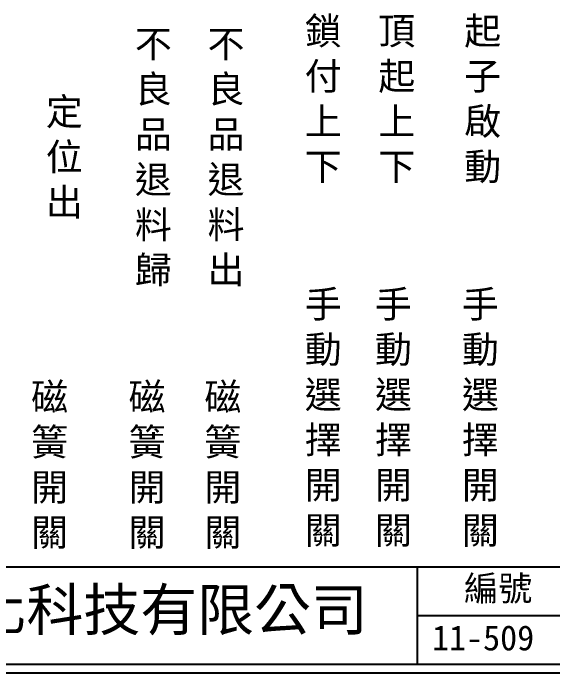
# Model space of a CAD drawing. Extents: x 325 to 612, y 3 to 207.
# Drawn here: x 402.9 to 480.6, y 3 to 97.8 of the extents above; entities that cross this region are included whole.
import ezdxf

# ---------------------------------------------------------------- set-up
doc = ezdxf.new("R2010")
doc.units = 0
doc.layers.add('圖框層', color=7, linetype='CONTINUOUS')
doc.layers.add('標尺寸層', color=3, linetype='CONTINUOUS')
doc.styles.add('CNS', font='romanc.shx', dxfattribs={"bigfont": 'chineset.shx'})
doc.styles.add('STSL', font='kaiu.ttf')

msp = doc.modelspace()

# ---------------------------------------------------------------- linework, layer by layer
at = {"layer": '圖框層', "color": 7}
for p, q in [((326.569, 18.25), (611.07, 18.25)), ((461.07, 4.25), (461.07, 18.25)), ((461.07, 11.25), (611.07, 11.25)), ((326.569, 4.25), (611.07, 4.25)), ((325.319, 3), (612.319, 3))]:
    msp.add_line(p, q, dxfattribs=at)

# ---------------------------------------------------------------- texts
at = {"layer": '圖框層', "color": 4, "style": 'STSL'}
for s, height, p in [('編號', 3.6, (467.785, 13.337)), ('泓陞自動化科技有限公司', 6, (363.923, 9.076)), ('11-509', 3.6, (463.183, 6.224))]:
    msp.add_text(s, height=height, dxfattribs=at).set_placement(p)
at = {"layer": '標尺寸層', "color": 7, "char_height": 3.9, "width": 4.96081, "style": 'CNS'}
for s, insert, attachment_point in [('{\\fDFKai-SB|b0|i0|c136|p65;鎖付上下}', (444.867, 97.234), 1), ('{\\fDFKai-SB|b0|i0|c136|p65;起子啟動}', (467.81, 97.234), 1), ('{\\fDFKai-SB|b0|i0|c136|p65;頂起上下}', (455.455, 97.234), 1), ('{\\fDFKai-SB|b0|i0|c136|p65;不良品退料歸}', (423.093, 76.973), 5), ('{\\fDFKai-SB|b0|i0|c136|p65;不良品退料出}', (433.547, 76.973), 5), ('{\\fDFKai-SB|b0|i0|c136|p65;定位出}', (410.292, 76.973), 5), ('{\\fDFKai-SB|b0|i0|c136|p65;手動選擇開關}', (444.867, 57.948), 1), ('{\\fDFKai-SB|b0|i0|c136|p65;手動選擇開關}', (454.967, 57.948), 1), ('{\\fDFKai-SB|b0|i0|c136|p65;手動選擇開關}', (467.472, 57.948), 1), ('{\\fDFKai-SB|b0|i0|c136|p65;磁簧開關}', (408.177, 32.72), 5), ('{\\fDFKai-SB|b0|i0|c136|p65;磁簧開關}', (422.192, 32.72), 5), ('{\\fDFKai-SB|b0|i0|c136|p65;磁簧開關}', (433.091, 32.72), 5)]:
    msp.add_mtext(s, dxfattribs=dict(at, insert=insert, attachment_point=attachment_point))

doc.saveas('drawing.dxf')
